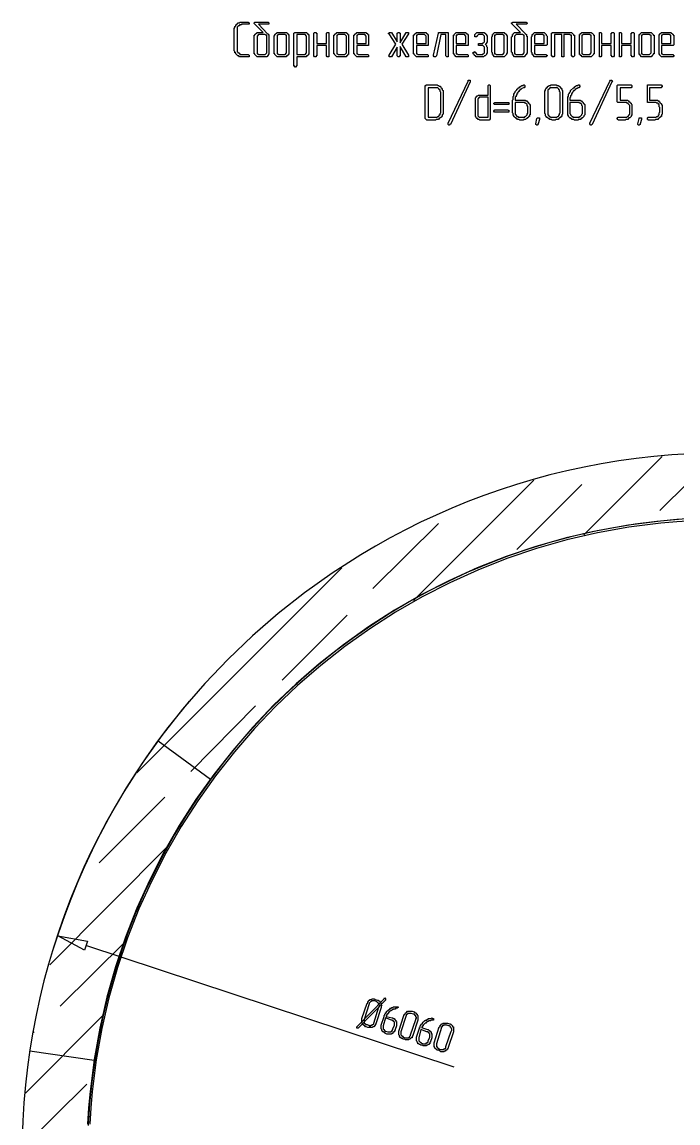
# Model space of a CAD drawing. Header units: millimetres. Extents: x 1 to 1188, y 1 to 840.
# Drawn here: x 854.5 to 910.9, y 267.1 to 361.9 of the extents above; entities that cross this region are included whole.
import ezdxf

# ---------------------------------------------------------------- set-up
doc = ezdxf.new("R2010")
doc.units = ezdxf.units.MM
doc.layers.add('GEOMETRY', color=7, linetype='Continuous')
doc.layers.add('TEXT_OUTLINE', color=7, linetype='Continuous')

msp = doc.modelspace()

# ---------------------------------------------------------------- linework, layer by layer
at = {"layer": 'GEOMETRY'}
for points in [[(873.957, 358.909), (873.195, 358.909), (873.132, 358.972), (873.069, 358.972), (873.005, 359.035), (872.942, 359.1), (872.878, 359.164), (872.878, 359.227), (872.815, 359.227), (872.815, 359.354), (872.752, 359.417), (872.752, 361.385), (872.815, 361.385), (872.815, 361.513), (872.878, 361.577), (872.878, 361.64), (872.942, 361.64), (872.942, 361.703), (873.005, 361.703), (873.005, 361.767), (873.069, 361.767), (873.069, 361.83), (873.195, 361.83), (873.259, 361.894), (873.957, 361.894), (874.021, 361.83), (874.021, 361.703), (873.385, 361.703), (873.385, 361.64), (873.195, 361.64), (873.195, 361.577), (873.132, 361.577), (873.069, 361.513), (873.005, 361.448), (873.005, 359.354), (873.069, 359.29), (873.069, 359.227), (873.132, 359.227), (873.259, 359.1), (873.957, 359.1), (874.021, 359.035), (874.021, 358.909)], [(875.608, 360.878), (875.672, 360.878), (875.672, 360.814), (875.735, 360.814), (875.735, 359.1), (875.672, 359.1), (875.672, 359.035), (875.545, 358.909), (874.719, 358.909), (874.593, 359.035), (874.529, 359.1), (874.529, 359.164), (874.466, 359.164), (874.466, 360.751), (874.529, 360.751), (874.529, 360.814), (874.719, 361.005), (875.228, 361.005), (874.466, 361.767), (874.466, 361.83), (874.529, 361.894), (875.672, 361.894), (875.735, 361.83), (875.735, 361.703), (874.846, 361.703)], [(897.833, 360.878), (897.897, 360.814), (897.897, 360.688), (897.96, 360.688), (897.96, 359.227), (897.897, 359.164), (897.897, 359.1), (897.833, 359.035), (897.706, 358.909), (896.881, 358.909), (896.754, 359.035), (896.754, 359.1), (896.691, 359.1), (896.691, 359.227), (896.627, 359.29), (896.627, 360.623), (896.691, 360.688), (896.691, 360.814), (896.754, 360.814), (896.754, 360.878), (896.881, 361.005), (897.389, 361.005), (896.627, 361.767), (896.627, 361.83), (896.691, 361.83), (896.691, 361.894), (897.897, 361.894), (897.897, 361.83), (897.96, 361.83), (897.96, 361.767), (897.897, 361.703), (897.008, 361.703)], [(875.545, 359.29), (875.545, 360.751), (875.481, 360.751), (875.418, 360.814), (874.846, 360.814), (874.719, 360.688), (874.719, 359.164), (874.783, 359.164), (874.846, 359.1), (875.418, 359.1), (875.545, 359.227)], [(877.451, 359.29), (877.451, 359.1), (877.386, 359.1), (877.386, 359.035), (877.323, 359.035), (877.323, 358.972), (877.259, 358.972), (877.259, 358.909), (876.434, 358.909), (876.307, 359.035), (876.244, 359.1), (876.244, 359.164), (876.18, 359.164), (876.18, 360.688), (876.244, 360.751), (876.244, 360.814), (876.434, 361.005), (877.259, 361.005), (877.323, 360.941), (877.323, 360.878), (877.386, 360.878), (877.386, 360.814), (877.451, 360.814)], [(877.259, 359.29), (877.259, 360.751), (877.196, 360.751), (877.132, 360.814), (876.56, 360.814), (876.497, 360.751), (876.434, 360.751), (876.434, 359.164), (876.497, 359.164), (876.56, 359.1), (877.132, 359.1), (877.259, 359.227)], [(878.148, 358.909), (878.148, 358.147), (878.021, 358.02), (877.958, 358.02), (877.958, 358.083), (877.894, 358.083), (877.894, 360.941), (877.958, 361.005), (878.973, 361.005), (879.038, 360.941), (879.038, 360.878), (879.102, 360.878), (879.102, 360.814), (879.165, 360.814), (879.165, 359.1), (879.102, 359.1), (879.102, 359.035), (879.038, 358.972), (878.973, 358.972), (878.973, 358.909)], [(878.148, 359.1), (878.847, 359.1), (878.973, 359.227), (878.973, 360.688), (878.847, 360.814), (878.148, 360.814)], [(880.689, 360.052), (880.689, 360.941), (880.752, 361.005), (880.879, 361.005), (880.879, 358.909), (880.752, 358.909), (880.689, 358.972), (880.689, 359.861), (879.864, 359.861), (879.864, 358.972), (879.8, 358.972), (879.8, 358.909), (879.672, 358.909), (879.609, 358.972), (879.609, 360.941), (879.672, 361.005), (879.8, 361.005), (879.8, 360.941), (879.864, 360.941), (879.864, 360.052)], [(882.594, 359.29), (882.594, 359.1), (882.53, 359.1), (882.53, 359.035), (882.467, 359.035), (882.467, 358.972), (882.403, 358.972), (882.403, 358.909), (881.578, 358.909), (881.451, 359.035), (881.388, 359.1), (881.388, 359.164), (881.323, 359.164), (881.323, 360.751), (881.388, 360.751), (881.388, 360.814), (881.578, 361.005), (882.403, 361.005), (882.403, 360.941), (882.467, 360.941), (882.467, 360.878), (882.53, 360.878), (882.53, 360.814), (882.594, 360.814)], [(882.403, 359.29), (882.403, 360.688), (882.277, 360.814), (881.705, 360.814), (881.641, 360.751), (881.578, 360.751), (881.578, 359.164), (881.641, 359.164), (881.705, 359.1), (882.277, 359.1), (882.403, 359.227)], [(883.292, 359.861), (883.292, 359.164), (883.356, 359.164), (883.419, 359.1), (884.244, 359.1), (884.308, 359.035), (884.308, 358.909), (883.292, 358.909), (883.165, 359.035), (883.102, 359.1), (883.102, 359.164), (883.039, 359.164), (883.039, 360.751), (883.102, 360.751), (883.102, 360.814), (883.292, 361.005), (884.118, 361.005), (884.118, 360.941), (884.181, 360.941), (884.181, 360.878), (884.244, 360.878), (884.244, 360.814), (884.308, 360.814), (884.308, 359.861)], [(883.292, 360.052), (884.118, 360.052), (884.118, 360.688), (883.991, 360.814), (883.419, 360.814), (883.356, 360.751), (883.292, 360.751)], [(887.039, 360.116), (887.546, 361.005), (887.738, 361.005), (887.738, 360.878), (887.166, 359.989), (887.738, 359.035), (887.738, 358.909), (887.546, 358.909), (887.039, 359.798), (887.039, 358.972), (886.976, 358.972), (886.976, 358.909), (886.848, 358.909), (886.784, 358.972), (886.784, 359.734), (886.277, 358.909), (886.085, 358.909), (886.085, 358.972), (886.022, 358.972), (886.085, 359.035), (886.657, 359.989), (886.085, 360.878), (886.022, 360.878), (886.022, 360.941), (886.085, 360.941), (886.085, 361.005), (886.277, 361.005), (886.784, 360.179), (886.784, 360.941), (886.848, 361.005), (886.976, 361.005), (886.976, 360.941), (887.039, 360.941)], [(888.435, 359.861), (888.435, 359.164), (888.498, 359.164), (888.563, 359.1), (889.389, 359.1), (889.452, 359.035), (889.452, 358.909), (888.435, 358.909), (888.308, 359.035), (888.245, 359.1), (888.245, 359.164), (888.181, 359.164), (888.181, 360.751), (888.245, 360.751), (888.245, 360.814), (888.435, 361.005), (889.26, 361.005), (889.26, 360.941), (889.325, 360.941), (889.325, 360.878), (889.389, 360.878), (889.389, 360.814), (889.452, 360.814), (889.452, 359.861)], [(888.435, 360.052), (889.26, 360.052), (889.26, 360.688), (889.134, 360.814), (888.563, 360.814), (888.498, 360.751), (888.435, 360.751)], [(891.166, 358.972), (891.166, 358.909), (891.039, 358.909), (890.976, 358.972), (890.976, 360.814), (890.531, 360.814), (890.151, 358.972), (890.086, 358.909), (889.959, 358.909), (889.896, 358.972), (889.896, 359.035), (890.341, 360.941), (890.341, 361.005), (891.166, 361.005)], [(891.865, 359.861), (891.865, 359.164), (891.928, 359.164), (891.992, 359.1), (892.817, 359.1), (892.881, 359.035), (892.881, 358.909), (891.865, 358.909), (891.673, 359.1), (891.673, 359.164), (891.61, 359.164), (891.61, 360.751), (891.673, 360.751), (891.673, 360.814), (891.738, 360.878), (891.865, 361.005), (892.69, 361.005), (892.69, 360.941), (892.754, 360.941), (892.754, 360.878), (892.817, 360.878), (892.817, 360.814), (892.881, 360.814), (892.881, 359.861)], [(891.865, 360.052), (892.69, 360.052), (892.69, 360.688), (892.564, 360.814), (891.992, 360.814), (891.928, 360.751), (891.865, 360.751)], [(894.341, 359.989), (894.405, 359.926), (894.468, 359.861), (894.468, 359.798), (894.531, 359.734), (894.531, 359.227), (894.468, 359.164), (894.468, 359.1), (894.405, 359.035), (894.341, 358.972), (894.278, 358.972), (894.214, 358.909), (893.579, 358.909), (893.516, 358.972), (893.452, 358.972), (893.452, 359.035), (893.389, 359.035), (893.389, 359.1), (893.326, 359.164), (893.326, 359.29), (893.389, 359.29), (893.452, 359.354), (893.452, 359.29), (893.516, 359.29), (893.516, 359.227), (893.579, 359.227), (893.579, 359.164), (893.643, 359.164), (893.643, 359.1), (894.151, 359.1), (894.151, 359.164), (894.214, 359.164), (894.278, 359.227), (894.278, 359.734), (894.151, 359.861), (893.769, 359.861), (893.769, 360.052), (894.151, 360.052), (894.151, 360.116), (894.214, 360.116), (894.278, 360.179), (894.278, 360.688), (894.151, 360.814), (893.769, 360.814), (893.643, 360.688), (893.643, 360.623), (893.452, 360.623), (893.452, 360.814), (893.643, 361.005), (894.278, 361.005), (894.278, 360.941), (894.341, 360.941), (894.341, 360.878), (894.405, 360.878), (894.468, 360.814), (894.468, 360.751), (894.531, 360.688), (894.531, 360.179), (894.468, 360.116), (894.468, 360.052), (894.405, 359.989)], [(896.246, 359.29), (896.246, 359.227), (896.182, 359.164), (896.182, 359.1), (896.119, 359.035), (895.992, 358.909), (895.167, 358.909), (895.04, 359.035), (895.04, 359.1), (894.977, 359.1), (894.977, 359.227), (894.913, 359.29), (894.913, 360.623), (894.977, 360.688), (894.977, 360.814), (895.04, 360.814), (895.04, 360.878), (895.167, 361.005), (895.992, 361.005), (896.182, 360.814), (896.182, 360.751), (896.246, 360.688)], [(895.992, 359.29), (895.992, 360.751), (895.929, 360.751), (895.865, 360.814), (895.294, 360.814), (895.23, 360.751), (895.167, 360.751), (895.167, 359.164), (895.23, 359.164), (895.294, 359.1), (895.865, 359.1), (895.992, 359.227)], [(897.706, 359.29), (897.706, 360.751), (897.643, 360.751), (897.58, 360.814), (897.008, 360.814), (896.881, 360.688), (896.881, 359.164), (896.944, 359.164), (897.008, 359.1), (897.58, 359.1), (897.706, 359.227)], [(898.595, 359.861), (898.595, 359.164), (898.659, 359.164), (898.722, 359.1), (899.611, 359.1), (899.611, 359.035), (899.676, 359.035), (899.676, 358.972), (899.611, 358.909), (898.595, 358.909), (898.469, 359.035), (898.469, 359.1), (898.405, 359.1), (898.405, 359.227), (898.342, 359.29), (898.342, 360.623), (898.405, 360.688), (898.405, 360.814), (898.469, 360.814), (898.469, 360.878), (898.595, 361.005), (899.421, 361.005), (899.611, 360.814), (899.611, 360.751), (899.676, 360.688), (899.676, 359.926), (899.611, 359.861)], [(898.595, 360.052), (899.421, 360.052), (899.421, 360.751), (899.357, 360.751), (899.294, 360.814), (898.722, 360.814), (898.659, 360.751), (898.595, 360.751)], [(900.945, 360.814), (900.31, 360.814), (900.31, 358.972), (900.246, 358.909), (900.119, 358.909), (900.119, 358.972), (900.056, 358.972), (900.056, 360.941), (900.119, 360.941), (900.119, 361.005), (901.77, 361.005), (901.96, 360.814), (901.96, 360.751), (902.025, 360.751), (902.025, 358.972), (901.96, 358.909), (901.834, 358.909), (901.834, 358.972), (901.77, 358.972), (901.77, 360.751), (901.707, 360.751), (901.644, 360.814), (901.135, 360.814), (901.135, 358.909), (900.945, 358.909)], [(903.739, 359.29), (903.739, 359.164), (903.676, 359.164), (903.676, 359.1), (903.613, 359.035), (903.548, 358.972), (903.485, 358.909), (902.659, 358.909), (902.659, 358.972), (902.596, 358.972), (902.596, 359.035), (902.532, 359.035), (902.532, 359.1), (902.469, 359.1), (902.469, 360.814), (902.532, 360.814), (902.532, 360.878), (902.659, 361.005), (903.485, 361.005), (903.548, 360.941), (903.613, 360.878), (903.676, 360.814), (903.676, 360.751), (903.739, 360.751)], [(903.485, 359.29), (903.485, 360.751), (903.421, 360.751), (903.358, 360.814), (902.786, 360.814), (902.723, 360.751), (902.659, 360.751), (902.659, 359.164), (902.723, 359.164), (902.786, 359.1), (903.358, 359.1), (903.485, 359.227)], [(905.2, 360.052), (905.2, 360.941), (905.264, 360.941), (905.264, 361.005), (905.39, 361.005), (905.454, 360.941), (905.454, 358.972), (905.39, 358.909), (905.264, 358.909), (905.264, 358.972), (905.2, 358.972), (905.2, 359.861), (904.373, 359.861), (904.373, 358.972), (904.31, 358.909), (904.183, 358.909), (904.183, 361.005), (904.31, 361.005), (904.373, 360.941), (904.373, 360.052)], [(906.914, 360.052), (906.914, 360.941), (906.978, 360.941), (906.978, 361.005), (907.105, 361.005), (907.168, 360.941), (907.168, 358.972), (907.105, 358.909), (906.978, 358.909), (906.978, 358.972), (906.914, 358.972), (906.914, 359.861), (906.089, 359.861), (906.089, 358.972), (906.026, 358.909), (905.898, 358.909), (905.898, 361.005), (906.026, 361.005), (906.089, 360.941), (906.089, 360.052)], [(908.882, 359.29), (908.882, 359.164), (908.819, 359.164), (908.819, 359.1), (908.756, 359.035), (908.629, 358.909), (907.803, 358.909), (907.677, 359.035), (907.677, 359.1), (907.613, 359.1), (907.613, 360.814), (907.677, 360.814), (907.677, 360.878), (907.803, 361.005), (908.629, 361.005), (908.819, 360.814), (908.819, 360.751), (908.882, 360.751)], [(908.629, 359.29), (908.629, 360.751), (908.565, 360.751), (908.502, 360.814), (907.93, 360.814), (907.867, 360.751), (907.803, 360.751), (907.803, 359.164), (907.867, 359.164), (907.93, 359.1), (908.502, 359.1), (908.629, 359.227)], [(909.518, 359.861), (909.518, 359.164), (909.581, 359.164), (909.644, 359.1), (910.533, 359.1), (910.533, 359.035), (910.597, 359.035), (910.597, 358.972), (910.533, 358.909), (909.518, 358.909), (909.391, 359.035), (909.391, 359.1), (909.327, 359.1), (909.327, 360.814), (909.391, 360.814), (909.391, 360.878), (909.518, 361.005), (910.343, 361.005), (910.533, 360.814), (910.533, 360.751), (910.597, 360.751), (910.597, 359.926), (910.533, 359.861)], [(909.518, 360.052), (910.343, 360.052), (910.343, 360.751), (910.28, 360.751), (910.216, 360.814), (909.644, 360.814), (909.581, 360.751), (909.518, 360.751)], [(890.721, 354.146), (890.721, 353.956), (890.658, 353.893), (890.658, 353.766), (890.594, 353.766), (890.594, 353.702), (890.531, 353.702), (890.531, 353.639), (890.468, 353.639), (890.404, 353.576), (890.341, 353.511), (890.151, 353.511), (890.086, 353.448), (889.325, 353.448), (889.26, 353.511), (889.197, 353.576), (889.197, 356.432), (889.26, 356.432), (889.26, 356.496), (890.214, 356.496), (890.277, 356.432), (890.341, 356.432), (890.404, 356.369), (890.468, 356.369), (890.531, 356.306), (890.531, 356.242), (890.594, 356.242), (890.594, 356.179), (890.658, 356.179), (890.658, 356.052), (890.721, 355.989)], [(893.071, 356.751), (891.356, 353.067), (891.293, 353.067), (891.293, 353.004), (891.23, 353.004), (891.166, 353.067), (891.166, 353.194), (892.881, 356.814), (892.881, 356.877), (893.071, 356.877)], [(894.595, 355.607), (894.595, 356.432), (894.658, 356.496), (894.722, 356.496), (894.785, 356.432), (894.785, 353.511), (894.722, 353.511), (894.722, 353.448), (893.896, 353.448), (893.833, 353.511), (893.706, 353.511), (893.706, 353.576), (893.643, 353.576), (893.579, 353.639), (893.579, 353.702), (893.516, 353.766), (893.516, 355.353), (893.579, 355.417), (893.579, 355.48), (893.643, 355.48), (893.643, 355.544), (893.706, 355.544), (893.769, 355.607)], [(896.691, 355.098), (896.691, 355.163), (896.754, 355.227), (896.754, 355.48), (896.818, 355.544), (896.818, 355.734), (896.881, 355.734), (896.881, 355.797), (896.944, 355.86), (896.944, 355.925), (897.071, 356.052), (897.071, 356.115), (897.135, 356.115), (897.135, 356.179), (897.198, 356.179), (897.198, 356.242), (897.263, 356.242), (897.326, 356.306), (897.389, 356.306), (897.389, 356.369), (897.453, 356.369), (897.516, 356.432), (897.643, 356.432), (897.643, 356.496), (897.706, 356.496), (897.77, 356.432), (897.77, 356.306), (897.706, 356.242), (897.643, 356.242), (897.516, 356.179), (897.453, 356.115), (897.389, 356.115), (897.389, 356.052), (897.326, 356.052), (897.326, 355.989), (897.263, 355.989), (897.263, 355.925), (897.198, 355.925), (897.198, 355.86), (897.135, 355.797), (897.135, 355.734), (897.071, 355.734), (897.071, 355.607), (897.008, 355.607), (897.008, 355.48), (896.944, 355.417), (896.944, 355.163), (897.833, 355.163), (897.833, 355.098), (897.96, 355.098), (897.96, 355.035), (898.023, 355.035), (898.088, 354.972), (898.088, 354.908), (898.152, 354.845), (898.152, 354.781), (898.215, 354.781), (898.215, 353.893), (898.152, 353.893), (898.152, 353.766), (898.088, 353.766), (898.088, 353.702), (898.023, 353.639), (897.96, 353.639), (897.96, 353.576), (897.897, 353.576), (897.833, 353.511), (897.643, 353.511), (897.643, 353.448), (897.326, 353.448), (897.263, 353.511), (897.135, 353.511), (897.071, 353.576), (897.008, 353.576), (896.818, 353.766), (896.818, 353.829), (896.754, 353.893), (896.754, 354.019), (896.691, 354.083)], [(901.008, 354.146), (901.008, 353.956), (900.945, 353.893), (900.945, 353.766), (900.881, 353.766), (900.881, 353.702), (900.818, 353.702), (900.818, 353.639), (900.755, 353.639), (900.691, 353.576), (900.628, 353.511), (900.438, 353.511), (900.373, 353.448), (900.119, 353.448), (900.056, 353.511), (899.929, 353.511), (899.866, 353.576), (899.802, 353.576), (899.739, 353.639), (899.676, 353.639), (899.676, 353.702), (899.611, 353.702), (899.611, 353.766), (899.548, 353.829), (899.548, 353.956), (899.484, 354.019), (899.484, 355.989), (899.548, 355.989), (899.548, 356.115), (899.611, 356.179), (899.611, 356.242), (899.676, 356.242), (899.676, 356.306), (899.739, 356.306), (899.739, 356.369), (899.802, 356.369), (899.866, 356.432), (899.993, 356.432), (899.993, 356.496), (900.501, 356.496), (900.501, 356.432), (900.628, 356.432), (900.691, 356.369), (900.755, 356.369), (900.818, 356.306), (900.818, 356.242), (900.881, 356.242), (900.881, 356.179), (900.945, 356.179), (900.945, 356.052), (901.008, 355.989)], [(901.453, 355.098), (901.453, 355.48), (901.517, 355.48), (901.517, 355.67), (901.58, 355.734), (901.58, 355.797), (901.644, 355.797), (901.644, 355.86), (901.707, 355.925), (901.707, 355.989), (901.96, 356.242), (902.025, 356.242), (902.025, 356.306), (902.089, 356.306), (902.089, 356.369), (902.152, 356.369), (902.215, 356.432), (902.342, 356.432), (902.342, 356.496), (902.469, 356.496), (902.469, 356.432), (902.532, 356.369), (902.406, 356.242), (902.342, 356.242), (902.279, 356.179), (902.215, 356.179), (902.152, 356.115), (902.089, 356.115), (902.089, 356.052), (902.025, 355.989), (901.96, 355.989), (901.96, 355.925), (901.897, 355.925), (901.897, 355.86), (901.834, 355.797), (901.834, 355.734), (901.77, 355.734), (901.77, 355.607), (901.707, 355.544), (901.707, 355.417), (901.644, 355.353), (901.644, 355.163), (902.532, 355.163), (902.596, 355.098), (902.659, 355.098), (902.659, 355.035), (902.723, 355.035), (902.786, 354.972), (902.786, 354.908), (902.851, 354.908), (902.851, 354.845), (902.914, 354.781), (902.914, 353.893), (902.851, 353.829), (902.851, 353.766), (902.786, 353.702), (902.723, 353.639), (902.659, 353.639), (902.659, 353.576), (902.596, 353.576), (902.596, 353.511), (902.342, 353.511), (902.342, 353.448), (902.025, 353.448), (901.96, 353.511), (901.834, 353.511), (901.77, 353.576), (901.707, 353.576), (901.707, 353.639), (901.644, 353.639), (901.517, 353.766), (901.517, 353.829), (901.453, 353.893)], [(905.264, 356.751), (903.548, 353.067), (903.485, 353.004), (903.421, 353.004), (903.421, 353.067), (903.358, 353.067), (903.358, 353.194), (905.072, 356.814), (905.135, 356.877), (905.264, 356.877), (905.264, 356.814), (905.327, 356.814)], [(906.978, 354.146), (906.978, 353.893), (906.914, 353.829), (906.914, 353.766), (906.788, 353.639), (906.723, 353.639), (906.723, 353.576), (906.66, 353.576), (906.66, 353.511), (906.469, 353.511), (906.406, 353.448), (905.834, 353.448), (905.771, 353.511), (905.707, 353.576), (905.707, 353.639), (905.771, 353.639), (905.771, 353.702), (906.533, 353.702), (906.596, 353.766), (906.66, 353.766), (906.66, 353.829), (906.723, 353.829), (906.723, 353.893), (906.788, 353.956), (906.788, 354.718), (906.723, 354.781), (906.66, 354.845), (906.66, 354.908), (906.533, 354.908), (906.533, 354.972), (905.771, 354.972), (905.707, 355.035), (905.707, 356.432), (905.771, 356.496), (906.914, 356.496), (906.978, 356.432), (906.978, 356.306), (906.914, 356.242), (905.961, 356.242), (905.961, 355.163), (906.596, 355.163), (906.66, 355.098), (906.723, 355.098), (906.723, 355.035), (906.788, 355.035), (906.788, 354.972), (906.851, 354.972), (906.851, 354.908), (906.914, 354.908), (906.914, 354.845), (906.978, 354.781)], [(909.581, 354.146), (909.581, 353.956), (909.518, 353.893), (909.518, 353.766), (909.454, 353.766), (909.454, 353.702), (909.391, 353.702), (909.391, 353.639), (909.327, 353.639), (909.264, 353.576), (909.201, 353.511), (909.009, 353.511), (908.946, 353.448), (908.375, 353.448), (908.375, 353.511), (908.31, 353.511), (908.31, 353.639), (908.375, 353.702), (909.073, 353.702), (909.136, 353.766), (909.201, 353.766), (909.264, 353.829), (909.264, 353.893), (909.327, 353.893), (909.327, 354.083), (909.391, 354.146), (909.391, 354.528), (909.327, 354.591), (909.327, 354.781), (909.264, 354.781), (909.264, 354.845), (909.201, 354.908), (909.136, 354.908), (909.073, 354.972), (908.31, 354.972), (908.31, 356.496), (909.518, 356.496), (909.518, 356.432), (909.581, 356.432), (909.581, 356.306), (909.518, 356.306), (909.518, 356.242), (908.502, 356.242), (908.502, 355.163), (909.201, 355.163), (909.201, 355.098), (909.264, 355.098), (909.327, 355.035), (909.391, 355.035), (909.391, 354.972), (909.518, 354.845), (909.518, 354.781), (909.581, 354.718)], [(890.531, 354.146), (890.531, 355.86), (890.468, 355.925), (890.468, 356.052), (890.404, 356.052), (890.404, 356.115), (890.277, 356.242), (889.452, 356.242), (889.452, 353.702), (890.214, 353.702), (890.277, 353.766), (890.341, 353.766), (890.404, 353.829), (890.404, 353.893), (890.468, 353.893), (890.468, 354.019), (890.531, 354.083)], [(894.595, 355.417), (893.833, 355.417), (893.833, 355.353), (893.769, 355.353), (893.769, 355.29), (893.706, 355.29), (893.706, 353.829), (893.833, 353.702), (894.595, 353.702)], [(900.818, 354.146), (900.818, 355.86), (900.755, 355.925), (900.755, 356.052), (900.691, 356.052), (900.691, 356.115), (900.564, 356.242), (899.929, 356.242), (899.929, 356.179), (899.866, 356.179), (899.866, 356.115), (899.802, 356.115), (899.802, 356.052), (899.739, 356.052), (899.739, 353.893), (899.802, 353.893), (899.802, 353.829), (899.866, 353.829), (899.866, 353.766), (899.929, 353.766), (899.993, 353.702), (900.501, 353.702), (900.564, 353.766), (900.628, 353.766), (900.691, 353.829), (900.691, 353.893), (900.755, 353.893), (900.755, 354.019), (900.818, 354.083)], [(896.309, 354.781), (895.167, 354.781), (895.103, 354.845), (895.103, 354.908), (895.167, 354.908), (895.167, 354.972), (896.373, 354.972), (896.373, 354.908), (896.436, 354.845), (896.373, 354.845), (896.373, 354.781)], [(896.944, 354.972), (896.944, 353.956), (897.008, 353.893), (897.008, 353.829), (897.071, 353.829), (897.071, 353.766), (897.198, 353.766), (897.198, 353.702), (897.77, 353.702), (897.77, 353.766), (897.833, 353.766), (897.96, 353.893), (897.96, 354.019), (898.023, 354.019), (898.023, 354.655), (897.96, 354.655), (897.96, 354.781), (897.833, 354.908), (897.77, 354.908), (897.77, 354.972)], [(901.644, 354.972), (901.644, 354.019), (901.707, 353.956), (901.707, 353.893), (901.834, 353.766), (901.897, 353.766), (901.897, 353.702), (902.469, 353.702), (902.469, 353.766), (902.532, 353.766), (902.659, 353.893), (902.659, 353.956), (902.723, 354.019), (902.723, 354.655), (902.659, 354.718), (902.659, 354.781), (902.532, 354.908), (902.469, 354.908), (902.469, 354.972)], [(896.309, 354.146), (895.167, 354.146), (895.103, 354.21), (895.103, 354.273), (895.167, 354.273), (895.167, 354.338), (896.309, 354.338), (896.373, 354.273), (896.436, 354.21), (896.373, 354.21), (896.373, 354.146)], [(898.914, 353.131), (898.914, 353.067), (898.85, 353.067), (898.85, 353.004), (898.785, 353.004), (898.722, 353.067), (898.722, 353.131), (898.785, 353.576), (898.85, 353.639), (899.04, 353.639), (899.04, 353.511)], [(907.677, 353.131), (907.677, 353.067), (907.613, 353.004), (907.548, 353.004), (907.485, 353.067), (907.485, 353.131), (907.613, 353.576), (907.613, 353.639), (907.803, 353.639), (907.803, 353.511)], [(860.115, 282.772), (859.86, 282.01), (857.575, 283.217)], [(885.769, 277.693), (883.419, 275.28), (883.292, 275.28), (883.292, 275.406), (885.642, 277.819), (885.705, 277.883), (885.769, 277.819)], [(884.943, 275.66), (884.943, 275.597), (884.88, 275.597), (884.88, 275.533), (884.753, 275.406), (884.689, 275.406), (884.626, 275.343), (884.244, 275.343), (884.118, 275.406), (884.054, 275.406), (883.991, 275.47), (883.927, 275.47), (883.927, 275.533), (883.864, 275.533), (883.864, 275.597), (883.801, 275.597), (883.801, 275.723), (883.736, 275.723), (883.736, 276.105), (884.181, 277.439), (884.244, 277.439), (884.244, 277.566), (884.308, 277.566), (884.308, 277.629), (884.371, 277.693), (884.435, 277.693), (884.435, 277.756), (884.563, 277.756), (884.626, 277.819), (884.816, 277.819), (884.816, 277.756), (884.88, 277.756), (885.07, 277.693), (885.133, 277.693), (885.197, 277.629), (885.26, 277.629), (885.26, 277.566), (885.323, 277.566), (885.323, 277.502), (885.388, 277.439), (885.388, 277.248), (885.452, 277.184), (885.388, 277.184), (885.388, 277.057)], [(884.753, 275.723), (885.197, 277.121), (885.26, 277.121), (885.26, 277.248), (885.197, 277.311), (885.197, 277.376), (885.133, 277.439), (885.133, 277.502), (885.07, 277.502), (885.006, 277.566), (884.816, 277.629), (884.563, 277.629), (884.563, 277.566), (884.498, 277.566), (884.371, 277.439), (884.371, 277.376), (883.927, 276.042), (883.927, 275.723), (883.991, 275.723), (883.991, 275.66), (884.054, 275.66), (884.054, 275.597), (884.181, 275.597), (884.308, 275.533), (884.371, 275.533), (884.371, 275.47), (884.498, 275.47), (884.498, 275.533), (884.626, 275.533), (884.626, 275.597), (884.689, 275.597), (884.753, 275.66)], [(885.642, 276.295), (885.642, 276.359), (885.705, 276.422), (885.705, 276.485), (885.769, 276.55), (885.769, 276.614), (885.832, 276.614), (885.832, 276.677), (885.895, 276.677), (885.895, 276.74), (885.959, 276.804), (886.022, 276.804), (886.022, 276.867), (886.085, 276.867), (886.085, 276.931), (886.15, 276.931), (886.214, 276.994), (886.277, 276.994), (886.277, 277.057), (886.404, 277.057), (886.467, 277.121), (886.848, 277.121), (886.848, 277.057), (886.784, 276.994), (886.657, 276.994), (886.594, 276.931), (886.404, 276.931), (886.404, 276.867), (886.34, 276.867), (886.277, 276.804), (886.214, 276.804), (886.214, 276.74), (886.15, 276.74), (886.085, 276.677), (885.959, 276.55), (885.959, 276.485), (885.895, 276.485), (885.895, 276.359), (885.832, 276.359), (885.832, 276.295), (886.34, 276.169), (886.404, 276.169), (886.404, 276.105), (886.531, 276.105), (886.531, 276.042), (886.594, 276.042), (886.594, 275.978), (886.657, 275.978), (886.657, 275.852), (886.721, 275.852), (886.721, 275.47), (886.594, 275.153), (886.594, 275.089), (886.531, 275.089), (886.531, 274.963), (886.467, 274.963), (886.467, 274.898), (886.404, 274.898), (886.404, 274.835), (886.277, 274.835), (886.277, 274.771), (885.895, 274.771), (885.769, 274.835), (885.705, 274.898), (885.642, 274.898), (885.578, 274.963), (885.515, 274.963), (885.515, 275.026), (885.452, 275.089), (885.452, 275.153), (885.388, 275.216), (885.388, 275.533)], [(888.118, 274.644), (888.118, 274.581), (888.055, 274.581), (888.055, 274.454), (887.991, 274.454), (887.864, 274.327), (887.801, 274.327), (887.738, 274.264), (887.483, 274.264), (887.419, 274.327), (887.293, 274.327), (887.229, 274.391), (887.166, 274.391), (887.102, 274.454), (887.039, 274.454), (887.039, 274.518), (886.976, 274.581), (886.976, 274.644), (886.911, 274.708), (886.911, 275.026), (887.356, 276.359), (887.356, 276.422), (887.419, 276.422), (887.419, 276.485), (887.483, 276.55), (887.483, 276.614), (887.546, 276.614), (887.673, 276.74), (888.055, 276.74), (888.245, 276.677), (888.308, 276.614), (888.372, 276.614), (888.435, 276.55), (888.435, 276.485), (888.498, 276.485), (888.498, 276.422), (888.563, 276.359), (888.563, 275.978)], [(885.769, 276.169), (885.578, 275.47), (885.578, 275.216), (885.642, 275.153), (885.642, 275.089), (885.705, 275.089), (885.705, 275.026), (885.769, 275.026), (885.959, 274.963), (886.214, 274.963), (886.277, 275.026), (886.34, 275.026), (886.34, 275.089), (886.404, 275.153), (886.404, 275.216), (886.531, 275.533), (886.531, 275.788), (886.467, 275.852), (886.467, 275.915), (886.404, 275.915), (886.34, 275.978), (886.277, 275.978)], [(887.928, 274.708), (888.372, 276.042), (888.372, 276.105), (888.435, 276.105), (888.435, 276.232), (888.372, 276.232), (888.372, 276.359), (888.308, 276.359), (888.308, 276.422), (888.245, 276.485), (888.181, 276.485), (887.991, 276.55), (887.673, 276.55), (887.673, 276.485), (887.61, 276.485), (887.61, 276.422), (887.546, 276.422), (887.546, 276.359), (887.102, 274.963), (887.102, 274.708), (887.166, 274.644), (887.166, 274.581), (887.229, 274.581), (887.293, 274.518), (887.483, 274.454), (887.738, 274.454), (887.801, 274.518), (887.864, 274.518), (887.864, 274.581), (887.928, 274.644)], [(888.69, 275.28), (888.69, 275.343), (888.753, 275.343), (888.753, 275.47), (888.817, 275.533), (888.817, 275.597), (888.88, 275.597), (888.88, 275.66), (888.944, 275.66), (888.944, 275.723), (889.007, 275.788), (889.134, 275.915), (889.197, 275.915), (889.197, 275.978), (889.325, 275.978), (889.325, 276.042), (889.452, 276.042), (889.452, 276.105), (889.706, 276.105), (889.769, 276.169), (889.832, 276.105), (889.896, 276.105), (889.896, 275.978), (889.706, 275.978), (889.642, 275.915), (889.515, 275.915), (889.452, 275.852), (889.389, 275.852), (889.325, 275.788), (889.26, 275.788), (889.26, 275.723), (889.197, 275.723), (889.007, 275.533), (889.007, 275.47), (888.944, 275.47), (888.944, 275.406), (888.88, 275.343), (889.389, 275.153), (889.452, 275.153), (889.515, 275.089), (889.579, 275.089), (889.579, 275.026), (889.642, 275.026), (889.642, 274.963), (889.706, 274.963), (889.706, 274.835), (889.769, 274.835), (889.769, 274.454), (889.642, 274.136), (889.642, 274.073), (889.579, 274.073), (889.579, 273.946), (889.515, 273.946), (889.515, 273.882), (889.452, 273.882), (889.389, 273.819), (889.325, 273.819), (889.26, 273.756), (889.007, 273.756), (888.944, 273.819), (888.817, 273.819), (888.753, 273.882), (888.69, 273.882), (888.627, 273.946), (888.563, 273.946), (888.563, 274.009), (888.498, 274.073), (888.498, 274.136), (888.435, 274.201), (888.435, 274.518)], [(888.817, 275.153), (888.627, 274.454), (888.627, 274.201), (888.69, 274.136), (888.753, 274.073), (888.817, 274.073), (888.817, 274.009), (889.007, 273.946), (889.26, 273.946), (889.26, 274.009), (889.389, 274.009), (889.389, 274.073), (889.452, 274.073), (889.452, 274.201), (889.579, 274.518), (889.579, 274.771), (889.515, 274.835), (889.515, 274.898), (889.452, 274.898), (889.452, 274.963), (889.325, 274.963)], [(891.166, 273.629), (891.166, 273.565), (891.103, 273.502), (891.103, 273.439), (891.039, 273.439), (891.039, 273.375), (890.976, 273.375), (890.913, 273.31), (890.848, 273.31), (890.785, 273.247), (890.531, 273.247), (890.468, 273.31), (890.341, 273.375), (890.214, 273.375), (890.151, 273.439), (890.086, 273.502), (890.023, 273.565), (890.023, 273.629), (889.959, 273.692), (889.959, 274.009), (890.404, 275.406), (890.468, 275.406), (890.468, 275.533), (890.531, 275.533), (890.531, 275.597), (890.594, 275.597), (890.594, 275.66), (890.658, 275.66), (890.721, 275.723), (891.103, 275.723), (891.293, 275.66), (891.356, 275.66), (891.356, 275.597), (891.42, 275.597), (891.547, 275.47), (891.547, 275.406), (891.61, 275.406), (891.61, 274.963)], [(890.976, 273.692), (891.42, 275.026), (891.483, 275.089), (891.483, 275.216), (891.42, 275.28), (891.42, 275.343), (891.356, 275.343), (891.356, 275.406), (891.293, 275.47), (891.23, 275.47), (891.039, 275.533), (890.976, 275.533), (890.913, 275.597), (890.848, 275.533), (890.721, 275.533), (890.721, 275.47), (890.658, 275.47), (890.658, 275.406), (890.594, 275.406), (890.594, 275.343), (890.151, 273.946), (890.151, 273.692), (890.277, 273.565), (890.341, 273.565), (890.341, 273.502), (890.531, 273.439), (890.785, 273.439), (890.785, 273.502), (890.913, 273.502), (890.913, 273.565), (890.976, 273.565)]]:
    msp.add_lwpolyline(points, close=True, dxfattribs=at)
for points in [[(902.851, 317.76), (909.581, 324.492)], [(909.391, 319.856), (914.344, 324.746)], [(888.181, 312.109), (898.532, 322.46)], [(897.071, 316.491), (902.659, 322.079)], [(884.689, 313.126), (890.341, 318.714)], [(864.369, 297.251), (882.022, 314.904)], [(876.879, 305.252), (882.467, 310.84)], [(869.005, 297.378), (874.593, 303.029)], [(870.719, 296.679), (866.21, 299.981)], [(861.131, 289.504), (866.782, 295.155)], [(856.877, 280.741), (867.164, 291.091)], [(857.765, 277.184), (863.417, 282.772)], [(891.673, 271.914), (859.988, 282.392)], [(854.781, 269.692), (861.511, 276.422)], [(855.479, 274.898), (855.543, 274.963)], [(860.685, 272.485), (855.161, 273.31)], [(854.527, 264.993), (860.052, 270.454)]]:
    msp.add_lwpolyline(points, dxfattribs=at)
at = {"layer": 'TEXT_OUTLINE'}
for points in [[(911.955, 324.73), (910.411, 324.632), (908.877, 324.496), (907.354, 324.322), (905.844, 324.111), (904.345, 323.862), (902.859, 323.578), (901.386, 323.257), (899.926, 322.901), (898.481, 322.51), (897.05, 322.084), (895.634, 321.625), (894.234, 321.131), (892.85, 320.605), (891.482, 320.046), (890.131, 319.455), (888.797, 318.832), (887.481, 318.178), (886.184, 317.494), (884.905, 316.779), (883.645, 316.034), (881.186, 314.458), (878.81, 312.768), (876.52, 310.969), (874.321, 309.064), (872.216, 307.057), (870.209, 304.952), (868.304, 302.753), (866.505, 300.463), (864.815, 298.087), (863.238, 295.627), (862.494, 294.368), (861.779, 293.089), (861.094, 291.792), (860.44, 290.476), (859.818, 289.142), (859.227, 287.791), (858.668, 286.423), (858.141, 285.039), (857.648, 283.638), (857.189, 282.222), (856.763, 280.792), (856.372, 279.346), (856.016, 277.887), (855.695, 276.414), (855.41, 274.928), (855.162, 273.429), (854.951, 271.918), (854.777, 270.396), (854.64, 268.862), (854.542, 267.318), (854.483, 265.763)], [(912.242, 319.15), (910.84, 319.061), (909.448, 318.937), (906.694, 318.587), (903.985, 318.103), (901.323, 317.489), (898.712, 316.748), (896.155, 315.882), (893.656, 314.897), (891.219, 313.795), (888.847, 312.58), (886.543, 311.256), (884.31, 309.824), (882.153, 308.29), (880.074, 306.657), (878.078, 304.928), (876.167, 303.106), (874.345, 301.195), (872.616, 299.198), (870.982, 297.12), (869.448, 294.963), (868.017, 292.73), (866.692, 290.426), (865.477, 288.054), (864.375, 285.616), (863.39, 283.118), (862.525, 280.561), (861.784, 277.95), (861.169, 275.288), (860.686, 272.578), (860.336, 269.825), (860.212, 268.432), (860.123, 267.03)], [(912.252, 318.96), (910.855, 318.871), (909.468, 318.748), (906.724, 318.399), (904.023, 317.917), (901.371, 317.305), (898.769, 316.566), (896.221, 315.704), (893.731, 314.722), (891.302, 313.624), (888.938, 312.413), (886.642, 311.093), (884.417, 309.666), (882.267, 308.138), (880.196, 306.51), (878.206, 304.786), (876.302, 302.971), (874.486, 301.067), (872.763, 299.077), (871.135, 297.006), (869.606, 294.856), (868.18, 292.631), (866.86, 290.335), (865.649, 287.971), (864.551, 285.542), (863.569, 283.052), (862.707, 280.504), (861.968, 277.902), (861.356, 275.249), (860.874, 272.549), (860.525, 269.805), (860.402, 268.418), (860.313, 267.02)], [(910.99, 319.07), (909.117, 318.898), (907.253, 318.662), (905.4, 318.363), (903.559, 318), (901.732, 317.575), (899.92, 317.089), (898.125, 316.54), (896.35, 315.93), (894.594, 315.26), (892.861, 314.528), (891.152, 313.737), (889.468, 312.887), (887.811, 311.977), (886.183, 311.008), (884.585, 309.981), (883.019, 308.896), (881.487, 307.753), (879.99, 306.554), (878.53, 305.297), (877.109, 303.984), (875.728, 302.616)], [(868.861, 303.418), (867.881, 302.232), (866.932, 301.024), (866.015, 299.792), (865.13, 298.539), (864.277, 297.265), (863.458, 295.971), (862.671, 294.656), (861.918, 293.322), (861.2, 291.97), (860.515, 290.6), (859.865, 289.212), (859.25, 287.808), (858.671, 286.388), (858.127, 284.952), (857.619, 283.502), (857.148, 282.038)], [(875.728, 302.616), (874.396, 301.199), (873.121, 299.744), (871.903, 298.252), (870.743, 296.723), (869.64, 295.161), (868.596, 293.567), (867.61, 291.942), (866.684, 290.289), (865.817, 288.608), (865.009, 286.901), (864.262, 285.171), (863.576, 283.418), (862.95, 281.644), (862.385, 279.852), (861.883, 278.042), (861.442, 276.217), (861.063, 274.378), (860.748, 272.526), (860.495, 270.664), (860.306, 268.792), (860.181, 266.914)]]:
    msp.add_lwpolyline(points, dxfattribs=at)

doc.saveas('drawing.dxf')
